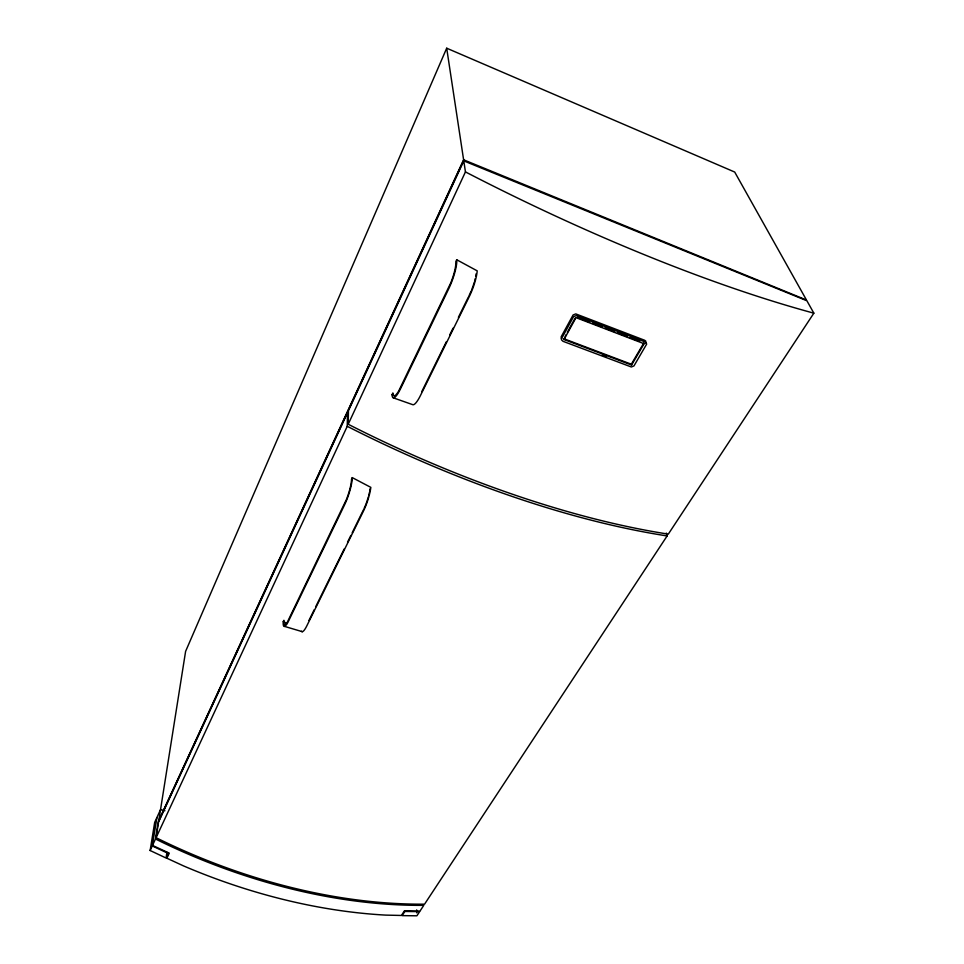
<?xml version="1.0" encoding="UTF-8"?>
<svg xmlns="http://www.w3.org/2000/svg" width="964" height="964" viewBox="0 0 964 964"><rect width="100%" height="100%" fill="white"/><g stroke="black" fill="none" stroke-linecap="round" stroke-linejoin="round"><path stroke-width="1.45" d="M348.197 424.256L348.45 410.688L463.78 160.892L806.904 300.768L813.857 313.167L668.305 534.128A494.821 182.304 26.4 0 1 348.197 424.256L465.443 171.905L463.78 160.892M156.096 837.704L347.245 426.305L347.522 412.7L158.59 821.955L156.096 837.704A413.074 249.435 25 0 0 424.558 904.172L667.124 535.936L666.281 533.092M475.722 276.319L476.047 273.884M166.29 856.598L166.929 852.284M155.493 838.993A412.809 249.592 25 0 0 423.786 905.341L419.943 911.173L404.446 910.799L401.422 915.463L385.769 915.113A410.435 250.989 24.9 0 1 183.57 865.925L166.868 858.225L169.29 853.152L152.505 845.416L155.493 838.993L158.241 821.677L463.612 159.807L446.694 48.2L734.701 172.05L806.482 300.033L463.612 159.807M158.831 820.4L185.606 651.363L446.694 48.2M152.276 845.922L168.254 853.465L166.085 858.032L150.143 850.513L152.276 845.922L157.012 817.291L160.542 809.615L164.904 810.712M150.143 850.513L154.686 822.364L156.783 817.797M369.646 491.242L370.068 488.796M645.88 342.895L645.76 341.087L644.567 340.232L575.773 313.903L573.098 314.963L561.156 336.834L561.361 338.701M364.103 508.438L365.308 505.751A18.003 3.844 -71.8 0 0 366.561 502.485M469.034 295.743L471.215 290.911M158.735 821.015L463.672 160.241M287.38 623.479L283.247 621.647L283.898 620.298A17.075 3.181 -72.8 0 0 287.441 621.973L346.401 499.557A18.075 3.603 -71.8 0 0 351.535 479.192L352.282 477.626L370.839 487.374A20.027 4.278 -71.8 0 1 363.548 510.86L306.841 625.817A18.919 3.772 -72.9 0 1 301.455 631.263M394.698 395.843L392.059 394.638L392.878 392.938A19.244 4.025 -70.7 0 0 398.662 391.071L450.67 283.091A20.377 4.374 -69.7 0 0 455.779 261.69L456.707 259.75L477.192 270.848A22.558 5.181 -69.5 0 1 469.239 296.659L420.449 395.529A21.304 4.772 -70.6 0 1 412.881 404.723L393.312 397.843M308.938 620.442L314.264 609.646M315.602 606.946L344.208 548.914M347.534 542.166L350.86 535.43M352.197 532.731L363.5 509.787M421.774 391.613L446.404 341.654M449.73 334.906L453.056 328.158M458.382 317.349L468.371 297.105M631.577 365.031L631.324 364.223L643.819 342.943L644.085 343.738L631.577 365.031L564.024 339.521L565.94 334.857M567.35 332.291L575.11 318.144M564.024 339.521L576.014 317.638L644.085 343.738M284.5 626.383L302.359 631.697M602.283 355.077L606.44 356.572M563.832 338.726L631.324 364.223M577.195 317.385L589.691 322.181M592.462 323.241L602.187 326.965M604.958 328.037L614.671 331.761M617.454 332.821L627.166 336.557M629.938 337.617L639.65 341.34M416.677 909.908L416.785 912.86M369.429 492.471A18.003 3.844 -71.8 0 1 368.754 495.351M368.356 496.834A18.003 3.844 -71.8 0 1 366.947 501.376M352.282 477.626A20.111 4.013 -71.8 0 1 344.642 504.69L288.851 620.442A18.979 3.543 -72.8 0 1 283.247 621.647M667.124 535.936A494.436 182.714 26.4 0 1 347.245 426.305M813.857 313.167A541.708 127.61 27 0 1 465.443 171.905M475.252 278.548A20.28 4.651 -69.5 0 1 474.649 280.91M474.312 282.127A20.28 4.651 -69.5 0 1 471.721 289.682M456.707 259.75A22.654 4.868 -69.7 0 1 448.682 288.863L400.65 388.516A21.401 4.483 -70.7 0 1 392.059 394.638M561.566 338.593L561.458 339.834L563.024 341.316L631.324 366.983L633.951 365.934L646.687 344.052L645.145 341.943L576.219 315.589L573.544 316.686L561.566 338.593M404.856 911.45L402.145 915.631L416.894 915.8L419.641 911.631L404.856 911.45"/></g></svg>
